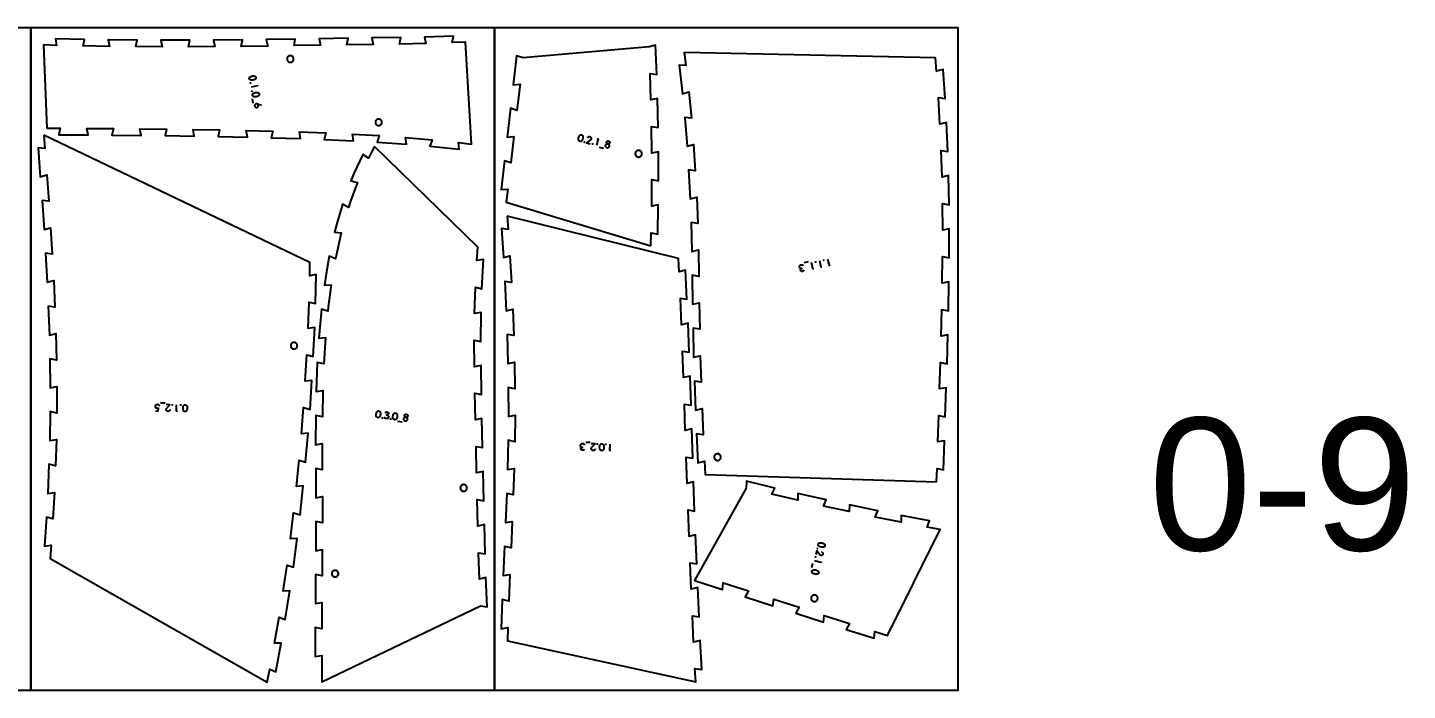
# Model space of a CAD drawing. Header units: millimetres. Extents: x 0 to 7679, y -1054 to 0.
# Drawn here: x 5595 to 7679, y -1000 to 0 of the extents above; entities that cross this region are included whole.
import ezdxf

# ---------------------------------------------------------------- set-up
doc = ezdxf.new("R2010")
doc.units = ezdxf.units.MM
doc.header["$MEASUREMENT"] = 0
for name, color, linetype, true_color in [('Default', 18, 'Continuous', 0x000000), ('nest', 18, 'Continuous', 0x000000), ('nest$l_engrave_text', 5, 'Continuous', 0x0000ff), ('nest$l_inner_cut', 3, 'Continuous', 0x00ff00), ('nest$l_outer_cut', 1, 'Continuous', 0xff0000)]:
    doc.layers.add(name, color=color, linetype=linetype, true_color=true_color)

msp = doc.modelspace()

# ---------------------------------------------------------------- linework, layer by layer
at = {"layer": 'Default'}
for points in [[(4900, -1000), (4900, 0), (5600, 0), (5600, -1000)], [(5600, -1000), (5600, 0), (6300, 0), (6300, -1000)], [(6300, -1000), (6300, 0), (7000, 0), (7000, -1000)]]:
    msp.add_lwpolyline(points, close=True, dxfattribs=at)
at = {"layer": 'nest$l_engrave_text'}
for points in [[(5930, -75.6), (5930.4, -74.9), (5931, -74.3), (5931.9, -73.7), (5932, -73.7), (5932.2, -73.6), (5932.5, -73.5), (5933, -73.4), (5934.2, -73.1), (5935.4, -72.9), (5935.9, -72.9), (5936.3, -72.9), (5936.5, -72.9), (5936.6, -72.9), (5937.3, -72.9), (5937.9, -73.1), (5938.3, -73.3), (5938.6, -73.4), (5939.3, -73.9), (5939.7, -74.5), (5939.9, -75.1), (5940, -76), (5939.9, -76.7), (5939.5, -77.3), (5938.9, -77.9), (5938.4, -78.3), (5937.5, -78.7), (5936.8, -78.9), (5935.8, -79.2), (5934.8, -79.4), (5934, -79.5), (5933.2, -79.5), (5932.6, -79.5), (5931.9, -79.3), (5931.2, -79), (5930.7, -78.6), (5930.3, -78.3), (5930, -77.7), (5929.8, -77.2), (5929.7, -76.4)], [(5931.8, -83.6), (5931.8, -83.8), (5931.6, -83.8), (5931.4, -83.8), (5931.3, -83.7), (5931.4, -83.5), (5931.5, -83.4), (5931.7, -83.4)], [(5934.2, -96.1), (5934.2, -96.3), (5934.1, -96.4), (5933.9, -96.4), (5933.8, -96.2), (5933.8, -96), (5934, -95.9), (5934.1, -96)], [(5934.9, -100.6), (5935.3, -100), (5935.9, -99.3), (5936.8, -98.8), (5936.9, -98.8), (5937.1, -98.7), (5937.4, -98.6), (5937.8, -98.5), (5939, -98.1), (5940.3, -98), (5940.8, -97.9), (5941.1, -97.9), (5941.4, -97.9), (5941.5, -97.9), (5942.1, -98), (5942.7, -98.1), (5943.2, -98.3), (5943.5, -98.4), (5944.2, -99), (5944.6, -99.5), (5944.8, -100.2), (5944.9, -101), (5944.7, -101.8), (5944.4, -102.4), (5943.8, -103), (5943.2, -103.4), (5942.4, -103.8), (5941.7, -104), (5940.7, -104.3), (5939.7, -104.5), (5938.9, -104.6), (5938, -104.6), (5937.5, -104.6), (5936.8, -104.4), (5936.1, -104.1), (5935.5, -103.7), (5935.2, -103.3), (5934.8, -102.8), (5934.6, -102.2), (5934.6, -101.4)], [(6427.7, -170.9), (6427.3, -170.3), (6427, -169.5), (6426.9, -168.4), (6426.9, -168.3), (6426.9, -168.1), (6426.9, -167.8), (6427, -167.3), (6427.2, -166.1), (6427.5, -164.9), (6427.7, -164.5), (6427.8, -164.1), (6427.9, -163.9), (6428, -163.8), (6428.3, -163.2), (6428.7, -162.7), (6429, -162.4), (6429.3, -162.1), (6430, -161.8), (6430.7, -161.6), (6431.4, -161.7), (6432.2, -161.9), (6432.8, -162.4), (6433.2, -162.9), (6433.5, -163.8), (6433.7, -164.4), (6433.7, -165.3), (6433.6, -166.1), (6433.5, -167.1), (6433.2, -168.1), (6433, -168.9), (6432.7, -169.6), (6432.4, -170.2), (6432, -170.7), (6431.4, -171.2), (6430.9, -171.6), (6430.3, -171.8), (6429.7, -171.8), (6429.1, -171.8), (6428.4, -171.5)], [(6435.8, -172.6), (6436, -172.6), (6436, -172.8), (6435.9, -173), (6435.7, -173), (6435.6, -172.9), (6435.5, -172.7), (6435.7, -172.6)], [(6448.3, -175.4), (6448.4, -175.5), (6448.4, -175.7), (6448.3, -175.8), (6448.2, -175.9), (6448, -175.8), (6448, -175.6), (6448.1, -175.4)], [(6471.8, -175.8), (6470.9, -175.7), (6470.2, -175.7), (6469.4, -175.8), (6468.8, -176.1), (6468.2, -176.5), (6467.8, -177), (6467.5, -177.7), (6467.5, -178.5), (6467.7, -179.3), (6468.1, -180), (6468.8, -180.6), (6469.7, -181), (6470.4, -181.2), (6471.2, -181.2), (6471.8, -181), (6472.4, -180.8), (6472.9, -180.3), (6473.4, -179.7), (6473.6, -179.1), (6473.7, -178.4), (6473.6, -177.9), (6473.3, -177.3), (6473.1, -176.9), (6472.6, -176.4), (6472.1, -176.1), (6471.4, -175.8), (6470.6, -175.5), (6470.1, -175.1), (6469.6, -174.4), (6469.3, -173.8), (6469.2, -173.2), (6469.3, -172.7), (6469.4, -172.3), (6469.8, -171.8), (6470.4, -171.3), (6471, -171.1), (6471.7, -171), (6472.4, -171.1), (6473.1, -171.4), (6473.6, -171.8), (6474, -172.2), (6474.2, -172.8), (6474.3, -173.4), (6474.2, -174), (6474, -174.5), (6473.6, -175), (6472.9, -175.5), (6472.2, -175.7)], [(6785, -353.8), (6784.8, -353.8), (6784.7, -353.6), (6784.8, -353.4), (6784.9, -353.3), (6785.1, -353.4), (6785.2, -353.5), (6785.2, -353.7)], [(6797.5, -351.1), (6797.3, -351.1), (6797.2, -350.9), (6797.3, -350.8), (6797.4, -350.7), (6797.6, -350.7), (6797.7, -350.9), (6797.7, -351)], [(5813.5, -569.5), (5813.3, -569.4), (5813.3, -569.3), (5813.3, -569.1), (5813.5, -569), (5813.6, -569.1), (5813.7, -569.3), (5813.6, -569.4)], [(5826.2, -569.7), (5826.1, -569.7), (5826, -569.5), (5826.1, -569.3), (5826.2, -569.2), (5826.4, -569.3), (5826.5, -569.5), (5826.4, -569.7)], [(5834.5, -569.6), (5835, -570.1), (5835.5, -570.9), (5835.8, -571.9), (5835.9, -572), (5835.9, -572.2), (5835.9, -572.5), (5836, -573), (5836, -574.2), (5835.9, -575.5), (5835.8, -575.9), (5835.8, -576.3), (5835.7, -576.6), (5835.7, -576.7), (5835.5, -577.3), (5835.3, -577.8), (5835, -578.2), (5834.8, -578.5), (5834.2, -579.1), (5833.5, -579.3), (5832.8, -579.4), (5832, -579.3), (5831.3, -579), (5830.8, -578.6), (5830.3, -577.8), (5830, -577.2), (5829.8, -576.3), (5829.7, -575.6), (5829.7, -574.6), (5829.7, -573.6), (5829.8, -572.7), (5829.9, -571.9), (5830.1, -571.3), (5830.4, -570.7), (5830.8, -570.1), (5831.3, -569.6), (5831.8, -569.3), (5832.3, -569.1), (5832.9, -569.1), (5833.7, -569.2)], [(6122.5, -587.9), (6122, -587.3), (6121.6, -586.5), (6121.4, -585.5), (6121.3, -585.4), (6121.3, -585.1), (6121.3, -584.8), (6121.3, -584.4), (6121.4, -583.2), (6121.7, -581.9), (6121.8, -581.5), (6121.9, -581.1), (6121.9, -580.9), (6122, -580.7), (6122.2, -580.2), (6122.5, -579.6), (6122.9, -579.2), (6123.1, -579), (6123.8, -578.5), (6124.5, -578.3), (6125.2, -578.3), (6126, -578.5), (6126.6, -578.9), (6127.1, -579.4), (6127.5, -580.1), (6127.7, -580.8), (6127.8, -581.7), (6127.8, -582.4), (6127.8, -583.5), (6127.6, -584.5), (6127.5, -585.3), (6127.3, -586.1), (6127, -586.6), (6126.7, -587.2), (6126.2, -587.8), (6125.6, -588.2), (6125.1, -588.4), (6124.5, -588.6), (6123.9, -588.6), (6123.2, -588.4)], [(6147.8, -591), (6147.3, -590.4), (6146.9, -589.6), (6146.7, -588.6), (6146.7, -588.5), (6146.7, -588.3), (6146.7, -587.9), (6146.7, -587.5), (6146.8, -586.3), (6147, -585), (6147.1, -584.6), (6147.2, -584.2), (6147.3, -584), (6147.3, -583.8), (6147.9, -582.8), (6148.2, -582.3), (6148.4, -582.1), (6149.1, -581.6), (6149.8, -581.4), (6150.5, -581.4), (6151.3, -581.6), (6152, -582), (6152.4, -582.5), (6152.8, -583.2), (6153, -583.9), (6153.2, -584.8), (6153.2, -585.5), (6153.1, -586.6), (6153, -587.6), (6152.8, -588.4), (6152.6, -589.2), (6152.4, -589.7), (6152, -590.4), (6151.5, -590.9), (6151, -591.3), (6150.5, -591.5), (6149.9, -591.7), (6149.3, -591.7), (6148.5, -591.5)], [(6166.8, -588.1), (6165.9, -588.1), (6165.2, -588.2), (6164.4, -588.4), (6163.9, -588.7), (6163.3, -589.2), (6162.9, -589.8), (6162.8, -590.4), (6162.8, -591.3), (6163.1, -592.1), (6163.6, -592.7), (6164.3, -593.2), (6165.2, -593.5), (6166, -593.6), (6166.7, -593.5), (6167.4, -593.3), (6167.9, -593), (6168.4, -592.5), (6168.8, -591.8), (6168.9, -591.2), (6168.9, -590.5), (6168.8, -590), (6168.5, -589.5), (6168.2, -589.1), (6167.7, -588.6), (6167.1, -588.3), (6166.3, -588.1), (6165.6, -587.9), (6165, -587.6), (6164.5, -587), (6164.1, -586.4), (6164, -585.8), (6164, -585.3), (6164, -584.9), (6164.4, -584.3), (6165, -583.8), (6165.5, -583.5), (6166.2, -583.4), (6166.9, -583.4), (6167.6, -583.6), (6168.2, -583.9), (6168.6, -584.4), (6168.9, -584.9), (6169, -585.5), (6169, -586.1), (6168.8, -586.6), (6168.5, -587.2), (6167.9, -587.7), (6167.2, -588)], [(6130.7, -588.6), (6130.8, -588.7), (6130.9, -588.9), (6130.8, -589.1), (6130.6, -589.1), (6130.5, -589), (6130.4, -588.9), (6130.5, -588.7)], [(6143.4, -590.2), (6143.5, -590.3), (6143.5, -590.5), (6143.5, -590.6), (6143.3, -590.7), (6143.1, -590.6), (6143.1, -590.4), (6143.2, -590.2)], [(6455.5, -628.6), (6455.3, -628.6), (6455.2, -628.4), (6455.3, -628.2), (6455.5, -628.2), (6455.6, -628.2), (6455.7, -628.4), (6455.6, -628.6)], [(6463.7, -628.5), (6464.2, -629), (6464.7, -629.8), (6465.1, -630.8), (6465.1, -630.9), (6465.1, -631.1), (6465.1, -631.4), (6465.2, -631.9), (6465.2, -633.1), (6465.1, -634.4), (6465.1, -634.8), (6465, -635.2), (6465, -635.5), (6465, -635.6), (6464.5, -636.7), (6464.2, -637.2), (6464, -637.4), (6463.4, -638), (6462.7, -638.2), (6462, -638.3), (6461.2, -638.2), (6460.5, -637.9), (6460, -637.5), (6459.5, -636.7), (6459.3, -636.1), (6459, -635.2), (6458.9, -634.5), (6458.9, -633.5), (6458.9, -632.5), (6459, -631.6), (6459.1, -630.8), (6459.3, -630.2), (6459.6, -629.6), (6460, -629), (6460.5, -628.5), (6461, -628.2), (6461.6, -628), (6462.2, -628), (6462.9, -628.1)], [(6468.2, -628.8), (6468.1, -628.8), (6468, -628.6), (6468.1, -628.4), (6468.2, -628.4), (6468.4, -628.4), (6468.5, -628.6), (6468.4, -628.8)], [(6788.2, -786.1), (6788.1, -786.3), (6787.9, -786.3), (6787.7, -786.2), (6787.7, -786), (6787.8, -785.9), (6788, -785.9), (6788.1, -786)], [(6789.8, -778.1), (6790.4, -777.6), (6791.2, -777.3), (6792.3, -777.2), (6792.4, -777.2), (6792.6, -777.2), (6792.9, -777.2), (6793.4, -777.3), (6794.6, -777.5), (6795.8, -777.9), (6796.2, -778), (6796.6, -778.2), (6796.8, -778.3), (6796.9, -778.3), (6798, -779), (6798.3, -779.3), (6798.6, -779.6), (6798.9, -780.4), (6799.1, -781), (6799, -781.7), (6798.8, -782.5), (6798.3, -783.2), (6797.8, -783.5), (6796.9, -783.9), (6796.3, -784), (6795.4, -784), (6794.6, -784), (6793.6, -783.8), (6792.6, -783.6), (6791.8, -783.3), (6791.1, -783), (6790.5, -782.7), (6790, -782.3), (6789.5, -781.7), (6789.1, -781.2), (6788.9, -780.6), (6788.9, -780), (6788.9, -779.5), (6789.2, -778.7)], [(6785.3, -798.6), (6785.2, -798.7), (6785, -798.8), (6784.9, -798.6), (6784.8, -798.5), (6784.9, -798.3), (6785.1, -798.3), (6785.3, -798.4)], [(6780.4, -818.8), (6781, -818.4), (6781.8, -818.1), (6782.9, -817.9), (6783, -818), (6783.2, -818), (6783.5, -818), (6783.9, -818.1), (6785.2, -818.3), (6786.4, -818.6), (6786.8, -818.8), (6787.2, -818.9), (6787.4, -819), (6787.5, -819.1), (6788.1, -819.4), (6788.6, -819.7), (6788.9, -820.1), (6789.2, -820.4), (6789.5, -821.1), (6789.7, -821.8), (6789.6, -822.5), (6789.4, -823.3), (6788.9, -823.9), (6788.3, -824.3), (6787.5, -824.6), (6786.9, -824.7), (6786, -824.8), (6785.2, -824.7), (6784.2, -824.5), (6783.2, -824.3), (6782.4, -824.1), (6781.7, -823.7), (6781.1, -823.5), (6780.6, -823.1), (6780.1, -822.5), (6779.7, -821.9), (6779.5, -821.4), (6779.4, -820.8), (6779.5, -820.2), (6779.8, -819.5)]]:
    msp.add_lwpolyline(points, close=True, dxfattribs=at)
for points in [[(5941.9, -86.6), (5942.1, -88), (5932.5, -89.8)], [(5933.9, -107.2), (5935.2, -113.9)], [(5948.1, -117.7), (5942.1, -115.4), (5941.6, -115.2), (5941, -115.1), (5940.5, -115), (5939.8, -115.2), (5939.1, -115.5), (5938.5, -116), (5938.1, -116.6), (5937.9, -117.3), (5937.9, -118.1), (5938.1, -118.9), (5938.5, -119.5), (5939.1, -120.1), (5939.8, -120.5), (5940.5, -120.6), (5941.3, -120.5), (5942, -120.2), (5942.6, -119.8), (5943.1, -119.1), (5943.3, -118.3), (5943.3, -117.6), (5943.1, -116.7), (5942.9, -116.3), (5942.6, -115.9), (5942.1, -115.6), (5941.6, -115.2)], [(6440.5, -166.5), (6440.7, -166.1), (6441.1, -165.5), (6441.6, -165.1), (6442, -164.8), (6442.9, -164.5), (6443.9, -164.5), (6444.5, -164.7), (6445, -164.9), (6445.4, -165.3), (6445.8, -165.7), (6446.2, -166.8), (6446.3, -167.4), (6446.2, -167.9), (6445.9, -168.8), (6445.7, -169), (6445.6, -169.1), (6445.3, -169.5), (6439.1, -173.8), (6444.8, -175.1)], [(6455.1, -167.4), (6456.5, -167.8), (6454.3, -177.3)], [(6458.2, -180.2), (6464.9, -181.8)], [(6773.9, -353.6), (6767.3, -355)], [(6794.7, -361.3), (6793.3, -361.6), (6791.3, -352)], [(6807.2, -358.6), (6805.8, -358.9), (6803.7, -349.3)], [(6767.3, -365.5), (6766.9, -366.4), (6766.6, -367), (6766, -367.5), (6765.2, -367.8), (6764.2, -367.9), (6763.4, -367.6), (6762.7, -367), (6762.3, -366.1), (6762.3, -365.2), (6762.8, -364.4), (6763.4, -363.8), (6764.3, -363.3), (6762.9, -363.3), (6761.8, -363), (6761.1, -362.4), (6760.7, -361.5), (6760.6, -360.8), (6760.6, -360.1), (6760.8, -359.5), (6761.2, -358.9), (6762.1, -358.1), (6763.4, -357.7), (6764.3, -357.7), (6765.1, -358), (6765.7, -358.5), (6766.4, -359.2)], [(6782.2, -363.9), (6780.8, -364.2), (6778.8, -354.6)], [(5788.2, -578.4), (5791.9, -578.5), (5792.8, -574.4), (5792.2, -574.5), (5791.3, -574.6), (5790.5, -574.6), (5789.9, -574.4), (5789.3, -574.1), (5788.8, -573.7), (5788.4, -573.1), (5788.1, -572.3), (5788.1, -571.6), (5788.2, -570.8), (5788.5, -570.1), (5788.9, -569.4), (5789.6, -568.8), (5790.3, -568.5), (5791.2, -568.3), (5792, -568.5), (5792.8, -568.8), (5793.4, -569.4), (5793.7, -569.9), (5793.9, -570.2), (5794, -570.3)], [(5802.7, -566.8), (5795.9, -566.7)], [(5810.1, -576.3), (5810, -576.8), (5809.7, -577.5), (5809.4, -578), (5809, -578.3), (5808.2, -578.8), (5807.2, -579), (5806.7, -579), (5806.1, -578.8), (5805.6, -578.6), (5805.1, -578.2), (5804.5, -577.3), (5804.3, -576.7), (5804.3, -576.2), (5804.5, -575.3), (5804.5, -575), (5804.6, -574.9), (5804.8, -574.5), (5810, -569), (5804.2, -568.9)], [(5821.2, -578.9), (5819.8, -578.9), (5820, -569.1)], [(6135.1, -581.4), (6135.7, -580.6), (6136.2, -580.2), (6137, -579.9), (6137.9, -579.8), (6138.7, -580.1), (6139.5, -580.7), (6139.9, -581.5), (6140, -582.4), (6139.7, -583.2), (6139, -583.9), (6138.2, -584.2), (6137.2, -584.4), (6138.5, -584.9), (6139.5, -585.6), (6140, -586.4), (6140.1, -587.3), (6139.9, -588), (6139.6, -588.6), (6139.3, -589.2), (6138.8, -589.6), (6137.6, -590), (6136.2, -590), (6135.4, -589.8), (6134.7, -589.1), (6134.3, -588.5), (6133.9, -587.6)], [(6153.8, -594), (6160.5, -594.8)], [(6435.6, -636.1), (6435, -636.9), (6434.5, -637.4), (6433.8, -637.7), (6433, -637.8), (6432.1, -637.7), (6431.3, -637.2), (6430.7, -636.4), (6430.6, -635.5), (6430.8, -634.7), (6431.4, -633.9), (6432.2, -633.5), (6433.1, -633.3), (6431.7, -632.9), (6430.7, -632.3), (6430.2, -631.6), (6430, -630.7), (6430.1, -629.9), (6430.3, -629.3), (6430.6, -628.7), (6431, -628.3), (6432.1, -627.7), (6433.6, -627.5), (6434.4, -627.7), (6435.1, -628.3), (6435.6, -628.9), (6436.1, -629.8)], [(6444.7, -626), (6437.9, -625.9)], [(6452.1, -635.5), (6452, -636), (6451.7, -636.6), (6451.4, -637.1), (6451, -637.5), (6450.2, -637.9), (6449.2, -638.2), (6448.6, -638.1), (6448.1, -638), (6447.6, -637.7), (6447.1, -637.3), (6446.5, -636.4), (6446.3, -635.9), (6446.3, -635.4), (6446.4, -634.4), (6446.5, -634.1), (6446.6, -634), (6446.8, -633.6), (6452, -628.1), (6446.2, -628)], [(6476, -638.3), (6474.5, -638.3), (6474.7, -628.5)], [(6794.2, -790.8), (6794.6, -791.1), (6795.2, -791.5), (6795.6, -791.9), (6795.9, -792.3), (6796.2, -793.3), (6796.2, -794.2), (6796, -794.8), (6795.8, -795.3), (6795.4, -795.7), (6795, -796.1), (6793.9, -796.5), (6793.3, -796.6), (6792.8, -796.5), (6791.9, -796.2), (6791.7, -796), (6791.6, -795.9), (6791.2, -795.6), (6786.9, -789.4), (6785.6, -795.1)], [(6780.5, -808.6), (6778.9, -815.2)], [(6793.3, -805.4), (6792.9, -806.8), (6783.4, -804.6)]]:
    msp.add_lwpolyline(points, dxfattribs=at)
at = {"layer": 'nest$l_inner_cut'}
for points in [[(5992.7, -52.2), (5992.9, -52.2), (5993.1, -52.2), (5993.2, -52.1), (5993.4, -52.1), (5993.6, -52), (5993.7, -51.9), (5993.9, -51.9), (5994, -51.8), (5994.2, -51.7), (5994.3, -51.6), (5994.5, -51.5), (5994.6, -51.4), (5994.8, -51.3), (5994.9, -51.2), (5995.1, -51.1), (5995.2, -51), (5995.3, -50.9), (5995.4, -50.7), (5995.5, -50.6), (5995.7, -50.5), (5995.8, -50.4), (5995.9, -50.2), (5996, -50.1), (5996.1, -49.9), (5996.1, -49.8), (5996.2, -49.6), (5996.3, -49.5), (5996.4, -49.3), (5996.4, -49.1), (5996.5, -49), (5996.6, -48.8), (5996.6, -48.6), (5996.6, -48.5), (5996.7, -48.3), (5996.7, -48.1), (5996.7, -48), (5996.8, -47.8), (5996.8, -47.6), (5996.8, -47.5), (5996.8, -47.3), (5996.8, -47.1), (5996.8, -46.9), (5996.8, -46.8), (5996.7, -46.6), (5996.7, -46.4), (5996.7, -46.2), (5996.6, -46.1), (5996.6, -45.9), (5996.5, -45.7), (5996.5, -45.6), (5996.4, -45.4), (5996.3, -45.3), (5996.3, -45.1), (5996.2, -44.9), (5996.1, -44.8), (5996, -44.6), (5995.9, -44.5), (5995.8, -44.4), (5995.7, -44.2), (5995.6, -44.1), (5995.5, -44), (5995.4, -43.8), (5995.2, -43.7), (5995.1, -43.6), (5995, -43.5), (5994.8, -43.4), (5994.7, -43.3), (5994.6, -43.2), (5994.4, -43.1), (5994.3, -43), (5994.1, -42.9), (5994, -42.8), (5993.8, -42.8), (5993.6, -42.7), (5993.5, -42.6), (5993.3, -42.6), (5993.1, -42.5), (5993, -42.5), (5992.8, -42.4), (5992.6, -42.4), (5992.5, -42.4), (5992.3, -42.4), (5992.1, -42.3), (5992, -42.3), (5991.8, -42.3), (5991.6, -42.3), (5991.4, -42.3), (5991.3, -42.4), (5991.1, -42.4), (5990.9, -42.4), (5990.7, -42.4), (5990.6, -42.5), (5990.4, -42.5), (5990.2, -42.6), (5990.1, -42.6), (5989.9, -42.7), (5989.8, -42.8), (5989.6, -42.8), (5989.4, -42.9), (5989.3, -43), (5989.1, -43.1), (5989, -43.2), (5988.9, -43.3), (5988.7, -43.4), (5988.6, -43.5), (5988.4, -43.6), (5988.3, -43.7), (5988.2, -43.8), (5988.1, -44), (5988, -44.1), (5987.9, -44.2), (5987.7, -44.4), (5987.6, -44.5), (5987.6, -44.7), (5987.5, -44.8), (5987.4, -45), (5987.3, -45.1), (5987.2, -45.3), (5987.2, -45.4), (5987.1, -45.6), (5987, -45.8), (5987, -45.9), (5986.9, -46.1), (5986.9, -46.3), (5986.9, -46.4), (5986.8, -46.6), (5986.8, -46.8), (5986.8, -46.9), (5986.8, -47.1), (5986.8, -47.3), (5986.8, -47.5), (5986.8, -47.6), (5986.8, -47.8), (5986.8, -48), (5986.9, -48.2), (5986.9, -48.3), (5986.9, -48.5), (5987, -48.7), (5987, -48.8), (5987.1, -49), (5987.1, -49.2), (5987.2, -49.3), (5987.3, -49.5), (5987.3, -49.6), (5987.4, -49.8), (5987.5, -49.9), (5987.6, -50.1), (5987.7, -50.2), (5987.8, -50.4), (5987.9, -50.5), (5988, -50.6), (5988.1, -50.8), (5988.3, -50.9), (5988.4, -51), (5988.5, -51.1), (5988.7, -51.2), (5988.8, -51.3), (5988.9, -51.4), (5989.1, -51.5), (5989.2, -51.6), (5989.4, -51.7), (5989.5, -51.8), (5989.7, -51.9), (5989.8, -51.9), (5990, -52), (5990.2, -52.1), (5990.3, -52.1), (5990.5, -52.2), (5990.7, -52.2), (5990.8, -52.2), (5991, -52.3), (5991.2, -52.3), (5991.4, -52.3), (5991.5, -52.3), (5991.7, -52.3), (5991.9, -52.3), (5992, -52.3), (5992.2, -52.3), (5992.4, -52.3), (5992.6, -52.3)], [(6126.1, -147.8), (6126.3, -147.8), (6126.4, -147.7), (6126.6, -147.7), (6126.8, -147.6), (6126.9, -147.6), (6127.1, -147.5), (6127.3, -147.4), (6127.4, -147.3), (6127.6, -147.3), (6127.7, -147.2), (6127.9, -147.1), (6128, -147), (6128.1, -146.9), (6128.3, -146.8), (6128.4, -146.7), (6128.5, -146.6), (6128.7, -146.4), (6128.8, -146.3), (6128.9, -146.2), (6129, -146), (6129.1, -145.9), (6129.2, -145.8), (6129.3, -145.6), (6129.4, -145.5), (6129.5, -145.3), (6129.6, -145.2), (6129.7, -145), (6129.7, -144.9), (6129.8, -144.7), (6129.9, -144.5), (6129.9, -144.4), (6130, -144.2), (6130, -144), (6130.1, -143.9), (6130.1, -143.7), (6130.1, -143.5), (6130.1, -143.4), (6130.1, -143.2), (6130.1, -143), (6130.1, -142.8), (6130.1, -142.7), (6130.1, -142.5), (6130.1, -142.3), (6130.1, -142.1), (6130.1, -142), (6130, -141.8), (6130, -141.6), (6129.9, -141.5), (6129.9, -141.3), (6129.8, -141.1), (6129.8, -141), (6129.7, -140.8), (6129.6, -140.7), (6129.5, -140.5), (6129.5, -140.4), (6129.4, -140.2), (6129.3, -140.1), (6129.2, -139.9), (6129.1, -139.8), (6129, -139.7), (6128.8, -139.5), (6128.7, -139.4), (6128.6, -139.3), (6128.5, -139.2), (6128.3, -139), (6128.2, -138.9), (6128.1, -138.8), (6127.9, -138.7), (6127.8, -138.6), (6127.6, -138.5), (6127.5, -138.5), (6127.3, -138.4), (6127.2, -138.3), (6127, -138.2), (6126.8, -138.2), (6126.7, -138.1), (6126.5, -138.1), (6126.3, -138), (6126.2, -138), (6126, -138), (6125.8, -137.9), (6125.7, -137.9), (6125.5, -137.9), (6125.3, -137.9), (6125.1, -137.9), (6125, -137.9), (6124.8, -137.9), (6124.6, -137.9), (6124.5, -137.9), (6124.3, -138), (6124.1, -138), (6123.9, -138), (6123.8, -138.1), (6123.6, -138.1), (6123.4, -138.2), (6123.3, -138.2), (6123.1, -138.3), (6123, -138.4), (6122.8, -138.5), (6122.7, -138.6), (6122.5, -138.6), (6122.4, -138.7), (6122.2, -138.8), (6122.1, -138.9), (6121.9, -139), (6121.8, -139.2), (6121.7, -139.3), (6121.6, -139.4), (6121.4, -139.5), (6121.3, -139.7), (6121.2, -139.8), (6121.1, -139.9), (6121, -140.1), (6120.9, -140.2), (6120.8, -140.4), (6120.7, -140.5), (6120.7, -140.7), (6120.6, -140.8), (6120.5, -141), (6120.5, -141.2), (6120.4, -141.3), (6120.4, -141.5), (6120.3, -141.6), (6120.3, -141.8), (6120.2, -142), (6120.2, -142.2), (6120.2, -142.3), (6120.2, -142.5), (6120.2, -142.7), (6120.2, -142.8), (6120.2, -143), (6120.2, -143.2), (6120.2, -143.4), (6120.2, -143.5), (6120.2, -143.7), (6120.3, -143.9), (6120.3, -144.1), (6120.3, -144.2), (6120.4, -144.4), (6120.4, -144.6), (6120.5, -144.7), (6120.6, -144.9), (6120.6, -145), (6120.7, -145.2), (6120.8, -145.3), (6120.9, -145.5), (6121, -145.6), (6121.1, -145.8), (6121.2, -145.9), (6121.3, -146.1), (6121.4, -146.2), (6121.5, -146.3), (6121.6, -146.4), (6121.8, -146.6), (6121.9, -146.7), (6122, -146.8), (6122.2, -146.9), (6122.3, -147), (6122.4, -147.1), (6122.6, -147.2), (6122.7, -147.3), (6122.9, -147.4), (6123.1, -147.4), (6123.2, -147.5), (6123.4, -147.6), (6123.5, -147.6), (6123.7, -147.7), (6123.9, -147.7), (6124, -147.8), (6124.2, -147.8), (6124.4, -147.8), (6124.5, -147.9), (6124.7, -147.9), (6124.9, -147.9), (6125.1, -147.9), (6125.2, -147.9), (6125.4, -147.9), (6125.6, -147.9), (6125.8, -147.8), (6125.9, -147.8)], [(6522.6, -191.4), (6522.6, -191.3), (6522.7, -191.1), (6522.7, -190.9), (6522.7, -190.7), (6522.7, -190.6), (6522.7, -190.4), (6522.7, -190.2), (6522.7, -190.1), (6522.7, -189.9), (6522.7, -189.7), (6522.7, -189.5), (6522.7, -189.4), (6522.6, -189.2), (6522.6, -189), (6522.5, -188.9), (6522.5, -188.7), (6522.4, -188.5), (6522.4, -188.4), (6522.3, -188.2), (6522.2, -188.1), (6522.1, -187.9), (6522, -187.8), (6521.9, -187.6), (6521.9, -187.5), (6521.7, -187.3), (6521.6, -187.2), (6521.5, -187), (6521.4, -186.9), (6521.3, -186.8), (6521.2, -186.7), (6521, -186.6), (6520.9, -186.4), (6520.8, -186.3), (6520.6, -186.2), (6520.5, -186.1), (6520.3, -186), (6520.2, -186), (6520, -185.9), (6519.9, -185.8), (6519.7, -185.7), (6519.6, -185.7), (6519.4, -185.6), (6519.2, -185.5), (6519.1, -185.5), (6518.9, -185.4), (6518.7, -185.4), (6518.6, -185.4), (6518.4, -185.4), (6518.2, -185.3), (6518.1, -185.3), (6517.9, -185.3), (6517.7, -185.3), (6517.5, -185.3), (6517.4, -185.3), (6517.2, -185.3), (6517, -185.4), (6516.8, -185.4), (6516.7, -185.4), (6516.5, -185.5), (6516.3, -185.5), (6516.2, -185.6), (6516, -185.6), (6515.8, -185.7), (6515.7, -185.7), (6515.5, -185.8), (6515.4, -185.9), (6515.2, -186), (6515.1, -186.1), (6514.9, -186.2), (6514.8, -186.3), (6514.6, -186.4), (6514.5, -186.5), (6514.4, -186.6), (6514.3, -186.7), (6514.1, -186.8), (6514, -187), (6513.9, -187.1), (6513.8, -187.2), (6513.7, -187.4), (6513.6, -187.5), (6513.5, -187.7), (6513.4, -187.8), (6513.3, -188), (6513.2, -188.1), (6513.2, -188.3), (6513.1, -188.4), (6513, -188.6), (6513, -188.8), (6512.9, -188.9), (6512.9, -189.1), (6512.9, -189.3), (6512.8, -189.4), (6512.8, -189.6), (6512.8, -189.8), (6512.8, -190), (6512.7, -190.1), (6512.7, -190.3), (6512.7, -190.5), (6512.8, -190.6), (6512.8, -190.8), (6512.8, -191), (6512.8, -191.2), (6512.8, -191.3), (6512.9, -191.5), (6512.9, -191.7), (6513, -191.8), (6513, -192), (6513.1, -192.2), (6513.2, -192.3), (6513.2, -192.5), (6513.3, -192.6), (6513.4, -192.8), (6513.5, -192.9), (6513.6, -193.1), (6513.7, -193.2), (6513.8, -193.4), (6513.9, -193.5), (6514, -193.6), (6514.1, -193.8), (6514.2, -193.9), (6514.4, -194), (6514.5, -194.1), (6514.6, -194.2), (6514.8, -194.3), (6514.9, -194.4), (6515.1, -194.5), (6515.2, -194.6), (6515.4, -194.7), (6515.5, -194.8), (6515.7, -194.9), (6515.8, -194.9), (6516, -195), (6516.2, -195), (6516.3, -195.1), (6516.5, -195.1), (6516.7, -195.2), (6516.8, -195.2), (6517, -195.3), (6517.2, -195.3), (6517.3, -195.3), (6517.5, -195.3), (6517.7, -195.3), (6517.9, -195.3), (6518, -195.3), (6518.2, -195.3), (6518.4, -195.3), (6518.6, -195.2), (6518.7, -195.2), (6518.9, -195.2), (6519.1, -195.1), (6519.2, -195.1), (6519.4, -195), (6519.6, -195), (6519.7, -194.9), (6519.9, -194.8), (6520, -194.8), (6520.2, -194.7), (6520.3, -194.6), (6520.5, -194.5), (6520.6, -194.4), (6520.8, -194.3), (6520.9, -194.2), (6521, -194.1), (6521.2, -194), (6521.3, -193.8), (6521.4, -193.7), (6521.5, -193.6), (6521.6, -193.4), (6521.7, -193.3), (6521.8, -193.2), (6521.9, -193), (6522, -192.9), (6522.1, -192.7), (6522.2, -192.6), (6522.3, -192.4), (6522.3, -192.3), (6522.4, -192.1), (6522.5, -191.9), (6522.5, -191.8), (6522.6, -191.6)], [(5992.3, -479.8), (5992.3, -480), (5992.3, -480.2), (5992.4, -480.4), (5992.4, -480.5), (5992.4, -480.7), (5992.4, -480.9), (5992.5, -481), (5992.5, -481.2), (5992.5, -481.4), (5992.6, -481.5), (5992.7, -481.7), (5992.7, -481.9), (5992.8, -482), (5992.9, -482.2), (5993, -482.3), (5993, -482.5), (5993.1, -482.6), (5993.2, -482.8), (5993.3, -482.9), (5993.4, -483.1), (5993.5, -483.2), (5993.7, -483.3), (5993.8, -483.4), (5993.9, -483.6), (5994, -483.7), (5994.2, -483.8), (5994.3, -483.9), (5994.4, -484), (5994.6, -484.1), (5994.7, -484.2), (5994.9, -484.3), (5995, -484.4), (5995.2, -484.4), (5995.3, -484.5), (5995.5, -484.6), (5995.7, -484.6), (5995.8, -484.7), (5996, -484.7), (5996.2, -484.8), (5996.3, -484.8), (5996.5, -484.9), (5996.7, -484.9), (5996.9, -484.9), (5997, -484.9), (5997.2, -484.9), (5997.4, -484.9), (5997.6, -484.9), (5997.7, -484.9), (5997.9, -484.9), (5998.1, -484.9), (5998.2, -484.8), (5998.4, -484.8), (5998.6, -484.8), (5998.7, -484.7), (5998.9, -484.7), (5999.1, -484.6), (5999.2, -484.6), (5999.4, -484.5), (5999.6, -484.4), (5999.7, -484.3), (5999.9, -484.2), (6000, -484.2), (6000.2, -484.1), (6000.3, -484), (6000.4, -483.9), (6000.6, -483.7), (6000.7, -483.6), (6000.8, -483.5), (6000.9, -483.4), (6001.1, -483.3), (6001.2, -483.1), (6001.3, -483), (6001.4, -482.9), (6001.5, -482.7), (6001.6, -482.6), (6001.7, -482.4), (6001.8, -482.3), (6001.8, -482.1), (6001.9, -482), (6002, -481.8), (6002, -481.6), (6002.1, -481.5), (6002.1, -481.3), (6002.2, -481.1), (6002.2, -481), (6002.3, -480.8), (6002.3, -480.6), (6002.3, -480.5), (6002.3, -480.3), (6002.3, -480.1), (6002.3, -479.9), (6002.3, -479.8), (6002.3, -479.6), (6002.3, -479.4), (6002.3, -479.2), (6002.3, -479.1), (6002.2, -478.9), (6002.2, -478.7), (6002.1, -478.6), (6002.1, -478.4), (6002, -478.2), (6002, -478.1), (6001.9, -477.9), (6001.8, -477.7), (6001.8, -477.6), (6001.7, -477.4), (6001.6, -477.3), (6001.5, -477.1), (6001.4, -477), (6001.3, -476.9), (6001.2, -476.7), (6001.1, -476.6), (6000.9, -476.5), (6000.8, -476.3), (6000.7, -476.2), (6000.6, -476.1), (6000.4, -476), (6000.3, -475.9), (6000.2, -475.8), (6000, -475.7), (5999.9, -475.6), (5999.7, -475.5), (5999.6, -475.4), (5999.4, -475.4), (5999.2, -475.3), (5999.1, -475.2), (5998.9, -475.2), (5998.7, -475.1), (5998.6, -475.1), (5998.4, -475), (5998.2, -475), (5998.1, -475), (5997.9, -475), (5997.7, -474.9), (5997.6, -474.9), (5997.4, -474.9), (5997.2, -474.9), (5997, -474.9), (5996.9, -475), (5996.7, -475), (5996.5, -475), (5996.3, -475), (5996.2, -475.1), (5996, -475.1), (5995.8, -475.2), (5995.7, -475.2), (5995.5, -475.3), (5995.3, -475.3), (5995.2, -475.4), (5995, -475.5), (5994.9, -475.6), (5994.7, -475.7), (5994.6, -475.8), (5994.4, -475.8), (5994.3, -476), (5994.2, -476.1), (5994, -476.2), (5993.9, -476.3), (5993.8, -476.4), (5993.7, -476.5), (5993.5, -476.7), (5993.4, -476.8), (5993.3, -476.9), (5993.2, -477.1), (5993.1, -477.2), (5993, -477.4), (5993, -477.5), (5992.9, -477.7), (5992.8, -477.8), (5992.7, -478), (5992.7, -478.1), (5992.6, -478.3), (5992.5, -478.5), (5992.5, -478.6), (5992.5, -478.8), (5992.4, -479), (5992.4, -479.2), (5992.4, -479.3), (5992.4, -479.5), (5992.3, -479.7)], [(6632.1, -649.1), (6632.1, -649.2), (6632.2, -649.4), (6632.2, -649.6), (6632.3, -649.7), (6632.3, -649.9), (6632.4, -650.1), (6632.5, -650.2), (6632.5, -650.4), (6632.6, -650.5), (6632.7, -650.7), (6632.8, -650.8), (6632.9, -651), (6633, -651.1), (6633.1, -651.2), (6633.2, -651.4), (6633.4, -651.5), (6633.5, -651.6), (6633.6, -651.7), (6633.7, -651.8), (6633.9, -652), (6634, -652.1), (6634.2, -652.2), (6634.3, -652.3), (6634.4, -652.3), (6634.6, -652.4), (6634.7, -652.5), (6634.9, -652.6), (6635.1, -652.6), (6635.2, -652.7), (6635.4, -652.8), (6635.6, -652.8), (6635.7, -652.9), (6635.9, -652.9), (6636.1, -652.9), (6636.2, -653), (6636.4, -653), (6636.6, -653), (6636.8, -653), (6636.9, -653), (6637.1, -653), (6637.3, -653), (6637.4, -653), (6637.6, -653), (6637.8, -653), (6638, -652.9), (6638.1, -652.9), (6638.3, -652.8), (6638.5, -652.8), (6638.6, -652.7), (6638.8, -652.7), (6639, -652.6), (6639.1, -652.5), (6639.3, -652.5), (6639.4, -652.4), (6639.6, -652.3), (6639.7, -652.2), (6639.9, -652.1), (6640, -652), (6640.1, -651.9), (6640.3, -651.8), (6640.4, -651.7), (6640.5, -651.5), (6640.6, -651.4), (6640.8, -651.3), (6640.9, -651.2), (6641, -651), (6641.1, -650.9), (6641.2, -650.7), (6641.3, -650.6), (6641.3, -650.4), (6641.4, -650.3), (6641.5, -650.1), (6641.6, -650), (6641.6, -649.8), (6641.7, -649.6), (6641.7, -649.5), (6641.8, -649.3), (6641.8, -649.1), (6641.9, -649), (6641.9, -648.8), (6641.9, -648.6), (6641.9, -648.5), (6642, -648.3), (6642, -648.1), (6642, -647.9), (6642, -647.8), (6641.9, -647.6), (6641.9, -647.4), (6641.9, -647.2), (6641.9, -647.1), (6641.8, -646.9), (6641.8, -646.7), (6641.7, -646.6), (6641.7, -646.4), (6641.6, -646.2), (6641.6, -646.1), (6641.5, -645.9), (6641.4, -645.8), (6641.3, -645.6), (6641.3, -645.5), (6641.2, -645.3), (6641.1, -645.2), (6641, -645), (6640.9, -644.9), (6640.7, -644.8), (6640.6, -644.6), (6640.5, -644.5), (6640.4, -644.4), (6640.3, -644.3), (6640.1, -644.1), (6640, -644), (6639.8, -643.9), (6639.7, -643.8), (6639.6, -643.7), (6639.4, -643.7), (6639.3, -643.6), (6639.1, -643.5), (6638.9, -643.4), (6638.8, -643.4), (6638.6, -643.3), (6638.5, -643.3), (6638.3, -643.2), (6638.1, -643.2), (6637.9, -643.1), (6637.8, -643.1), (6637.6, -643.1), (6637.4, -643), (6637.3, -643), (6637.1, -643), (6636.9, -643), (6636.7, -643), (6636.6, -643), (6636.4, -643.1), (6636.2, -643.1), (6636.1, -643.1), (6635.9, -643.1), (6635.7, -643.2), (6635.5, -643.2), (6635.4, -643.3), (6635.2, -643.3), (6635.1, -643.4), (6634.9, -643.5), (6634.7, -643.5), (6634.6, -643.6), (6634.4, -643.7), (6634.3, -643.8), (6634.1, -643.9), (6634, -644), (6633.9, -644.1), (6633.7, -644.2), (6633.6, -644.3), (6633.5, -644.4), (6633.3, -644.6), (6633.2, -644.7), (6633.1, -644.8), (6633, -645), (6632.9, -645.1), (6632.8, -645.2), (6632.7, -645.4), (6632.6, -645.5), (6632.5, -645.7), (6632.5, -645.8), (6632.4, -646), (6632.3, -646.2), (6632.3, -646.3), (6632.2, -646.5), (6632.2, -646.7), (6632.1, -646.8), (6632.1, -647), (6632, -647.2), (6632, -647.3), (6632, -647.5), (6632, -647.7), (6632, -647.9), (6632, -648), (6632, -648.2), (6632, -648.4), (6632, -648.5), (6632, -648.7), (6632, -648.9)], [(6258.5, -695.1), (6258.5, -694.9), (6258.5, -694.8), (6258.5, -694.6), (6258.5, -694.4), (6258.5, -694.2), (6258.5, -694.1), (6258.5, -693.9), (6258.5, -693.7), (6258.4, -693.6), (6258.4, -693.4), (6258.4, -693.2), (6258.3, -693.1), (6258.3, -692.9), (6258.2, -692.7), (6258.1, -692.6), (6258.1, -692.4), (6258, -692.2), (6257.9, -692.1), (6257.8, -691.9), (6257.7, -691.8), (6257.6, -691.7), (6257.5, -691.5), (6257.4, -691.4), (6257.3, -691.2), (6257.2, -691.1), (6257.1, -691), (6257, -690.9), (6256.8, -690.7), (6256.7, -690.6), (6256.6, -690.5), (6256.4, -690.4), (6256.3, -690.3), (6256.1, -690.2), (6256, -690.1), (6255.8, -690.1), (6255.7, -690), (6255.5, -689.9), (6255.4, -689.8), (6255.2, -689.8), (6255, -689.7), (6254.9, -689.7), (6254.7, -689.6), (6254.5, -689.6), (6254.4, -689.6), (6254.2, -689.5), (6254, -689.5), (6253.8, -689.5), (6253.7, -689.5), (6253.5, -689.5), (6253.3, -689.5), (6253.1, -689.5), (6253, -689.5), (6252.8, -689.6), (6252.6, -689.6), (6252.5, -689.6), (6252.3, -689.7), (6252.1, -689.7), (6252, -689.8), (6251.8, -689.8), (6251.6, -689.9), (6251.5, -689.9), (6251.3, -690), (6251.2, -690.1), (6251, -690.2), (6250.9, -690.3), (6250.7, -690.4), (6250.6, -690.5), (6250.4, -690.6), (6250.3, -690.7), (6250.2, -690.8), (6250, -690.9), (6249.9, -691), (6249.8, -691.2), (6249.7, -691.3), (6249.6, -691.4), (6249.5, -691.6), (6249.4, -691.7), (6249.3, -691.9), (6249.2, -692), (6249.1, -692.2), (6249, -692.3), (6249, -692.5), (6248.9, -692.6), (6248.8, -692.8), (6248.8, -693), (6248.7, -693.1), (6248.7, -693.3), (6248.6, -693.5), (6248.6, -693.6), (6248.6, -693.8), (6248.6, -694), (6248.5, -694.2), (6248.5, -694.3), (6248.5, -694.5), (6248.5, -694.7), (6248.5, -694.8), (6248.6, -695), (6248.6, -695.2), (6248.6, -695.4), (6248.6, -695.5), (6248.7, -695.7), (6248.7, -695.9), (6248.8, -696), (6248.8, -696.2), (6248.9, -696.4), (6249, -696.5), (6249, -696.7), (6249.1, -696.8), (6249.2, -697), (6249.3, -697.1), (6249.4, -697.3), (6249.5, -697.4), (6249.6, -697.6), (6249.7, -697.7), (6249.8, -697.8), (6249.9, -698), (6250, -698.1), (6250.2, -698.2), (6250.3, -698.3), (6250.4, -698.4), (6250.6, -698.5), (6250.7, -698.6), (6250.9, -698.7), (6251, -698.8), (6251.2, -698.9), (6251.3, -699), (6251.5, -699.1), (6251.6, -699.1), (6251.8, -699.2), (6252, -699.2), (6252.1, -699.3), (6252.3, -699.3), (6252.5, -699.4), (6252.6, -699.4), (6252.8, -699.4), (6253, -699.5), (6253.1, -699.5), (6253.3, -699.5), (6253.5, -699.5), (6253.7, -699.5), (6253.8, -699.5), (6254, -699.5), (6254.2, -699.5), (6254.4, -699.4), (6254.5, -699.4), (6254.7, -699.4), (6254.9, -699.3), (6255, -699.3), (6255.2, -699.2), (6255.4, -699.2), (6255.5, -699.1), (6255.7, -699), (6255.8, -698.9), (6256, -698.9), (6256.1, -698.8), (6256.3, -698.7), (6256.4, -698.6), (6256.6, -698.5), (6256.7, -698.4), (6256.8, -698.3), (6257, -698.1), (6257.1, -698), (6257.2, -697.9), (6257.3, -697.8), (6257.4, -697.6), (6257.5, -697.5), (6257.6, -697.4), (6257.7, -697.2), (6257.8, -697.1), (6257.9, -696.9), (6258, -696.8), (6258.1, -696.6), (6258.1, -696.4), (6258.2, -696.3), (6258.3, -696.1), (6258.3, -696), (6258.4, -695.8), (6258.4, -695.6), (6258.4, -695.5), (6258.5, -695.3)], [(6064.3, -824.5), (6064.4, -824.3), (6064.4, -824.1), (6064.4, -824), (6064.4, -823.8), (6064.4, -823.6), (6064.4, -823.5), (6064.3, -823.3), (6064.3, -823.1), (6064.3, -822.9), (6064.3, -822.8), (6064.2, -822.6), (6064.2, -822.4), (6064.1, -822.3), (6064.1, -822.1), (6064, -821.9), (6063.9, -821.8), (6063.8, -821.6), (6063.8, -821.5), (6063.7, -821.3), (6063.6, -821.2), (6063.5, -821), (6063.4, -820.9), (6063.3, -820.8), (6063.2, -820.6), (6063.1, -820.5), (6062.9, -820.4), (6062.8, -820.2), (6062.7, -820.1), (6062.6, -820), (6062.4, -819.9), (6062.3, -819.8), (6062.1, -819.7), (6062, -819.6), (6061.8, -819.5), (6061.7, -819.4), (6061.5, -819.4), (6061.4, -819.3), (6061.2, -819.2), (6061, -819.2), (6060.9, -819.1), (6060.7, -819.1), (6060.5, -819), (6060.4, -819), (6060.2, -818.9), (6060, -818.9), (6059.9, -818.9), (6059.7, -818.9), (6059.5, -818.9), (6059.3, -818.9), (6059.2, -818.9), (6059, -818.9), (6058.8, -818.9), (6058.7, -818.9), (6058.5, -819), (6058.3, -819), (6058.1, -819), (6058, -819.1), (6057.8, -819.1), (6057.6, -819.2), (6057.5, -819.3), (6057.3, -819.3), (6057.2, -819.4), (6057, -819.5), (6056.9, -819.6), (6056.7, -819.7), (6056.6, -819.7), (6056.4, -819.8), (6056.3, -820), (6056.2, -820.1), (6056, -820.2), (6055.9, -820.3), (6055.8, -820.4), (6055.7, -820.5), (6055.5, -820.7), (6055.4, -820.8), (6055.3, -821), (6055.2, -821.1), (6055.1, -821.2), (6055, -821.4), (6055, -821.5), (6054.9, -821.7), (6054.8, -821.9), (6054.7, -822), (6054.7, -822.2), (6054.6, -822.3), (6054.6, -822.5), (6054.5, -822.7), (6054.5, -822.8), (6054.5, -823), (6054.4, -823.2), (6054.4, -823.4), (6054.4, -823.5), (6054.4, -823.7), (6054.4, -823.9), (6054.4, -824.1), (6054.4, -824.2), (6054.4, -824.4), (6054.4, -824.6), (6054.5, -824.7), (6054.5, -824.9), (6054.5, -825.1), (6054.6, -825.2), (6054.6, -825.4), (6054.7, -825.6), (6054.7, -825.7), (6054.8, -825.9), (6054.9, -826.1), (6055, -826.2), (6055, -826.4), (6055.1, -826.5), (6055.2, -826.7), (6055.3, -826.8), (6055.4, -826.9), (6055.5, -827.1), (6055.7, -827.2), (6055.8, -827.3), (6055.9, -827.5), (6056, -827.6), (6056.1, -827.7), (6056.3, -827.8), (6056.4, -827.9), (6056.6, -828), (6056.7, -828.1), (6056.9, -828.2), (6057, -828.3), (6057.2, -828.4), (6057.3, -828.4), (6057.5, -828.5), (6057.6, -828.6), (6057.8, -828.6), (6058, -828.7), (6058.1, -828.7), (6058.3, -828.8), (6058.5, -828.8), (6058.6, -828.8), (6058.8, -828.8), (6059, -828.9), (6059.2, -828.9), (6059.3, -828.9), (6059.5, -828.9), (6059.7, -828.9), (6059.9, -828.9), (6060, -828.8), (6060.2, -828.8), (6060.4, -828.8), (6060.5, -828.7), (6060.7, -828.7), (6060.9, -828.7), (6061, -828.6), (6061.2, -828.5), (6061.4, -828.5), (6061.5, -828.4), (6061.7, -828.3), (6061.8, -828.2), (6062, -828.2), (6062.1, -828.1), (6062.3, -828), (6062.4, -827.9), (6062.5, -827.8), (6062.7, -827.6), (6062.8, -827.5), (6062.9, -827.4), (6063.1, -827.3), (6063.2, -827.1), (6063.3, -827), (6063.4, -826.9), (6063.5, -826.7), (6063.6, -826.6), (6063.7, -826.4), (6063.8, -826.3), (6063.8, -826.1), (6063.9, -826), (6064, -825.8), (6064.1, -825.7), (6064.1, -825.5), (6064.2, -825.3), (6064.2, -825.2), (6064.3, -825), (6064.3, -824.8), (6064.3, -824.7)], [(6782.1, -865.9), (6782.3, -865.9), (6782.5, -866), (6782.6, -866), (6782.8, -866), (6783, -866), (6783.2, -866), (6783.3, -866), (6783.5, -866), (6783.7, -866), (6783.9, -866), (6784, -866), (6784.2, -865.9), (6784.4, -865.9), (6784.5, -865.9), (6784.7, -865.8), (6784.9, -865.8), (6785, -865.7), (6785.2, -865.6), (6785.3, -865.6), (6785.5, -865.5), (6785.7, -865.4), (6785.8, -865.3), (6786, -865.2), (6786.1, -865.1), (6786.2, -865), (6786.4, -864.9), (6786.5, -864.8), (6786.6, -864.7), (6786.8, -864.6), (6786.9, -864.5), (6787, -864.3), (6787.1, -864.2), (6787.2, -864.1), (6787.3, -863.9), (6787.4, -863.8), (6787.5, -863.6), (6787.6, -863.5), (6787.7, -863.3), (6787.8, -863.2), (6787.8, -863), (6787.9, -862.9), (6788, -862.7), (6788, -862.5), (6788.1, -862.4), (6788.1, -862.2), (6788.2, -862), (6788.2, -861.9), (6788.2, -861.7), (6788.2, -861.5), (6788.2, -861.3), (6788.2, -861.2), (6788.3, -861), (6788.2, -860.8), (6788.2, -860.6), (6788.2, -860.5), (6788.2, -860.3), (6788.2, -860.1), (6788.1, -860), (6788.1, -859.8), (6788, -859.6), (6788, -859.5), (6787.9, -859.3), (6787.9, -859.1), (6787.8, -859), (6787.7, -858.8), (6787.7, -858.7), (6787.6, -858.5), (6787.5, -858.4), (6787.4, -858.2), (6787.3, -858.1), (6787.2, -857.9), (6787.1, -857.8), (6787, -857.7), (6786.8, -857.5), (6786.7, -857.4), (6786.6, -857.3), (6786.5, -857.2), (6786.3, -857.1), (6786.2, -857), (6786, -856.9), (6785.9, -856.8), (6785.7, -856.7), (6785.6, -856.6), (6785.4, -856.5), (6785.3, -856.5), (6785.1, -856.4), (6785, -856.3), (6784.8, -856.3), (6784.6, -856.2), (6784.5, -856.2), (6784.3, -856.1), (6784.1, -856.1), (6783.9, -856.1), (6783.8, -856.1), (6783.6, -856), (6783.4, -856), (6783.3, -856), (6783.1, -856), (6782.9, -856), (6782.7, -856.1), (6782.6, -856.1), (6782.4, -856.1), (6782.2, -856.1), (6782.1, -856.2), (6781.9, -856.2), (6781.7, -856.3), (6781.6, -856.3), (6781.4, -856.4), (6781.2, -856.5), (6781.1, -856.5), (6780.9, -856.6), (6780.8, -856.7), (6780.6, -856.8), (6780.5, -856.9), (6780.3, -857), (6780.2, -857.1), (6780.1, -857.2), (6779.9, -857.3), (6779.8, -857.4), (6779.7, -857.5), (6779.6, -857.7), (6779.4, -857.8), (6779.3, -857.9), (6779.2, -858.1), (6779.1, -858.2), (6779, -858.3), (6778.9, -858.5), (6778.9, -858.6), (6778.8, -858.8), (6778.7, -859), (6778.6, -859.1), (6778.6, -859.3), (6778.5, -859.4), (6778.5, -859.6), (6778.4, -859.8), (6778.4, -859.9), (6778.3, -860.1), (6778.3, -860.3), (6778.3, -860.5), (6778.3, -860.6), (6778.3, -860.8), (6778.3, -861), (6778.3, -861.2), (6778.3, -861.3), (6778.3, -861.5), (6778.3, -861.7), (6778.3, -861.8), (6778.3, -862), (6778.4, -862.2), (6778.4, -862.4), (6778.5, -862.5), (6778.5, -862.7), (6778.6, -862.8), (6778.7, -863), (6778.7, -863.2), (6778.8, -863.3), (6778.9, -863.5), (6779, -863.6), (6779.1, -863.8), (6779.2, -863.9), (6779.3, -864.1), (6779.4, -864.2), (6779.5, -864.3), (6779.6, -864.5), (6779.7, -864.6), (6779.9, -864.7), (6780, -864.8), (6780.1, -864.9), (6780.3, -865), (6780.4, -865.1), (6780.5, -865.2), (6780.7, -865.3), (6780.8, -865.4), (6781, -865.5), (6781.1, -865.6), (6781.3, -865.6), (6781.5, -865.7), (6781.6, -865.8), (6781.8, -865.8), (6782, -865.9)]]:
    msp.add_lwpolyline(points, close=True, dxfattribs=at)
at = {"layer": 'nest$l_outer_cut'}
for points in [[(5624.1, -151.7), (5644.2, -151.8), (5642.1, -161.8), (5686.3, -162), (5684.3, -152), (5724.5, -152.2), (5722.4, -162.2), (5766.5, -162.6), (5764.6, -152.6), (5804.8, -153), (5802.6, -163), (5846.8, -163.6), (5844.9, -153.6), (5885, -154.3), (5882.8, -164.2), (5927, -165.2), (5925.2, -155.1), (5965.3, -156.2), (5963, -166.1), (6007.1, -167.5), (6005.4, -157.4), (6045.6, -158.9), (6043.1, -168.8), (6087.2, -170.8), (6085.7, -160.7), (6125.7, -163), (6123, -172.8), (6167.1, -175.9), (6165.8, -165.8), (6205.8, -169.2), (6202.7, -178.9), (6246.7, -183.5), (6245.7, -173.3), (6265.6, -175.7), (6256.2, -21.7), (6236.4, -22.7), (6238, -12.7), (6194.2, -14.3), (6196.6, -24.2), (6156.7, -25), (6158.6, -15), (6114.8, -15.6), (6116.9, -25.6), (6077.1, -26.1), (6078.9, -16.1), (6035.1, -16.7), (6037.2, -26.6), (5997.4, -27.2), (5999.2, -17.2), (5955.4, -17.8), (5957.6, -27.8), (5917.7, -28.3), (5919.6, -18.3), (5875.8, -18.7), (5877.9, -28.7), (5838.1, -28.9), (5840.1, -18.9), (5796.2, -18.9), (5798.2, -28.9), (5758.4, -28.7), (5760.5, -18.8), (5716.7, -18.3), (5718.6, -28.3), (5678.7, -27.7), (5681, -17.7), (5637.1, -16.7), (5638.9, -26.8), (5619, -26.2)], [(6536.4, -329.5), (6536.9, -309.5), (6546.8, -311.6), (6547.5, -267.5), (6537.5, -269.4), (6537.8, -229.3), (6547.8, -231.3), (6547.7, -187.2), (6537.7, -189.2), (6537.3, -149.1), (6547.3, -150.9), (6546.4, -106.8), (6536.4, -109), (6535.2, -69), (6545.3, -70.5), (6543.4, -26.5), (6533.5, -28.9), (6343.2, -45.6), (6333.5, -42.4), (6328.5, -86.1), (6338.7, -85.2), (6334.1, -124.8), (6324.4, -121.7), (6319.4, -165.3), (6329.5, -164.5), (6324.9, -204.1), (6315.2, -200.9), (6310, -244.5), (6320.2, -243.7), (6317.8, -263.5)], [(6967.8, -685.1), (6968.4, -665.1), (6978.3, -667.4), (6979.7, -623.5), (6969.7, -625.1), (6971, -585.2), (6980.9, -587.5), (6982.4, -543.6), (6972.3, -545.2), (6973.6, -505.3), (6983.5, -507.5), (6984.8, -463.6), (6974.7, -465.3), (6975.7, -425.3), (6985.7, -427.5), (6986.5, -383.5), (6976.4, -385.4), (6976.9, -345.4), (6986.9, -347.4), (6987, -303.4), (6977, -305.4), (6976.7, -265.4), (6986.7, -267.2), (6985.9, -223.3), (6976, -225.4), (6974.7, -185.5), (6984.8, -187), (6982.8, -143.1), (6972.9, -145.5), (6970.6, -105.6), (6980.7, -106.9), (6977.6, -63), (6967.7, -65.7), (6966.1, -45.8), (6586.8, -37.5), (6589.2, -57.3), (6579.1, -56.4), (6583.9, -100), (6593.6, -96.9), (6597.5, -136.6), (6587.4, -135.4), (6590.9, -179.1), (6600.7, -176.3), (6603.4, -216.1), (6593.3, -214.6), (6595.6, -258.4), (6605.5, -255.9), (6607, -295.7), (6596.9, -294), (6598.1, -337.8), (6608, -335.5), (6608.8, -375.4), (6598.7, -373.6), (6599.4, -417.4), (6609.4, -415.3), (6610, -455.1), (6600, -453.3), (6600.9, -497.2), (6610.9, -495), (6612, -534.8), (6602, -533.2), (6603.6, -577), (6613.5, -574.6), (6615.3, -614.4), (6605.2, -612.9), (6607.4, -656.7), (6617.3, -654.3), (6618.3, -674.2)], [(5619.6, -162.5), (5621.1, -182.4), (5610.9, -181.2), (5614.2, -225), (5624, -222.3), (5626.9, -262.1), (5616.8, -260.8), (5619.8, -304.7), (5629.6, -302), (5632.2, -341.9), (5622.1, -340.4), (5624.5, -384.3), (5634.4, -381.8), (5636.3, -421.7), (5626.3, -420.1), (5627.9, -464), (5637.8, -461.6), (5638.8, -501.6), (5628.8, -499.7), (5629.3, -543.6), (5639.3, -541.5), (5639.1, -581.5), (5629.2, -579.3), (5628.4, -623.2), (5638.4, -621.4), (5637.2, -661.4), (5627.3, -658.9), (5625.4, -702.8), (5635.4, -701.3), (5633.2, -741.2), (5623.4, -738.5), (5620.5, -782.4), (5630.6, -781.1), (5629.1, -801), (5956.8, -987.7), (5960.6, -968.1), (5970.1, -971.9), (5978.1, -928.8), (5967.9, -929), (5974.7, -889.7), (5984.2, -893.3), (5991.1, -850), (5981, -850.4), (5986.8, -811), (5996.4, -814.3), (6002.2, -770.8), (5992, -771.5), (5996.8, -731.9), (6006.6, -735), (6011.3, -691.4), (6001.2, -692.3), (6005.1, -652.7), (6014.9, -655.6), (6018.7, -611.9), (6008.6, -613), (6011.6, -573.3), (6021.5, -576), (6024.5, -532.2), (6014.3, -533.6), (6016.7, -493.8), (6026.5, -496.2), (6028.6, -452.5), (6018.5, -454), (6020, -414.2), (6029.9, -416.4), (6031, -372.6), (6021, -374.4), (6021.3, -354.5)], [(6119, -179.5), (6114.5, -187.7), (6109.7, -197.1), (6101.4, -191.2), (6096.7, -200.8), (6092.2, -210.5), (6087.9, -220.3), (6083.3, -231.3), (6093.2, -233.6), (6089.6, -242.9), (6086.1, -252.2), (6082.8, -261.7), (6079.7, -271.2), (6070.6, -266.5), (6067.9, -275.4), (6063, -292), (6058.6, -308.8), (6068.7, -309.6), (6064.9, -325.6), (6060.1, -348.7), (6050.6, -345), (6045.9, -371.5), (6043.3, -388.4), (6053.4, -388.1), (6049.1, -421.3), (6048.4, -427.7), (6038.7, -424.8), (6034.7, -468.6), (6044.8, -467.5), (6042.4, -507.4), (6032.5, -505.1), (6030.9, -549), (6040.9, -547.4), (6040.2, -587.4), (6030.2, -585.3), (6030, -629.3), (6040, -627.3), (6040.1, -667.3), (6030.1, -665.4), (6030.3, -709.3), (6040.3, -707.3), (6040.3, -747.3), (6030.3, -745.2), (6030.1, -789.2), (6040.1, -787.3), (6039.9, -827.2), (6029.9, -825.2), (6029.6, -869.1), (6039.6, -867.2), (6039.3, -907.2), (6029.3, -905.2), (6029.2, -949.1), (6039.2, -947.2), (6039.3, -987.1), (6278.9, -872.4), (6289, -874), (6287.2, -829.9), (6277.3, -832.3), (6276, -792.3), (6286.1, -794), (6284.8, -749.9), (6274.9, -752.2), (6273.9, -712.1), (6284, -713.9), (6283, -669.8), (6273.1, -672), (6272.2, -632), (6282.2, -633.7), (6281.2, -589.7), (6271.3, -591.9), (6270.4, -551.8), (6280.5, -553.7), (6279.8, -509.6), (6269.8, -511.7), (6269.6, -471.6), (6279.6, -473.7), (6280.1, -429.6), (6270.1, -431.5), (6271.3, -391.5), (6281.2, -394), (6283.6, -350), (6273.5, -351.4), (6275, -331.5)], [(6319.4, -284.5), (6320.8, -304.5), (6310.7, -303.1), (6313.5, -347.1), (6323.3, -344.5), (6325.6, -384.5), (6315.5, -383), (6317.7, -427.1), (6327.6, -424.6), (6329.2, -464.6), (6319.1, -462.9), (6320.4, -507), (6330.4, -504.7), (6331, -544.8), (6321, -542.8), (6321.1, -586.9), (6331.1, -584.8), (6330.7, -624.9), (6320.7, -622.7), (6319.7, -666.8), (6329.8, -665), (6328.5, -705), (6318.6, -702.7), (6316.8, -746.7), (6326.9, -745.1), (6325.1, -785.1), (6315.2, -782.7), (6313.3, -826.8), (6323.4, -825.2), (6321.8, -865.2), (6311.9, -862.9), (6310.4, -907), (6320.4, -905.3), (6319.9, -925.3), (6604, -987.1), (6602.9, -967.2), (6613, -968.7), (6610.7, -924.8), (6600.8, -927.3), (6598.9, -887.4), (6609, -888.9), (6607, -845), (6597.1, -847.5), (6595.4, -807.6), (6605.5, -809.2), (6603.8, -765.3), (6593.9, -767.6), (6592.4, -727.7), (6602.4, -729.4), (6600.9, -685.4), (6590.9, -687.8), (6589.6, -647.9), (6599.6, -649.5), (6598.2, -605.6), (6588.2, -607.9), (6586.9, -568), (6597, -569.7), (6595.4, -525.7), (6585.5, -528.1), (6584.1, -488.2), (6594.1, -489.8), (6592.4, -445.8), (6582.5, -448.2), (6580.8, -408.3), (6590.8, -409.8), (6588.7, -365.9), (6578.8, -368.4), (6577.8, -348.5)], [(6607.4, -825.1), (6602.4, -834), (6644.3, -847.7), (6645.5, -837.6), (6683.6, -850), (6678.7, -858.9), (6720.6, -872.5), (6721.8, -862.3), (6760, -874.6), (6755, -883.5), (6797, -896.9), (6798.2, -886.8), (6836.4, -898.9), (6831.4, -907.9), (6873.4, -921.2), (6874.6, -911.1), (6893.7, -917.2), (6973, -757.2), (6953.4, -753.6), (6957.2, -744.1), (6914.1, -736), (6914.2, -746.2), (6875, -738.4), (6879, -729), (6836.1, -720.1), (6836, -730.3), (6797, -721.9), (6801.1, -712.6), (6758.3, -703), (6758.1, -713.2), (6719.2, -704.1), (6723.5, -694.9), (6680.9, -684.5), (6680.4, -694.7)]]:
    msp.add_lwpolyline(points, close=True, dxfattribs=at)

# ---------------------------------------------------------------- texts
at = {"layer": 'nest', "insert": (7288.3, -791.6), "char_height": 200, "width": 578.313, "attachment_point": 7, "line_spacing_factor": 0.963855}
msp.add_mtext('\\fArial;0-9', dxfattribs=at)

doc.saveas('drawing.dxf')
